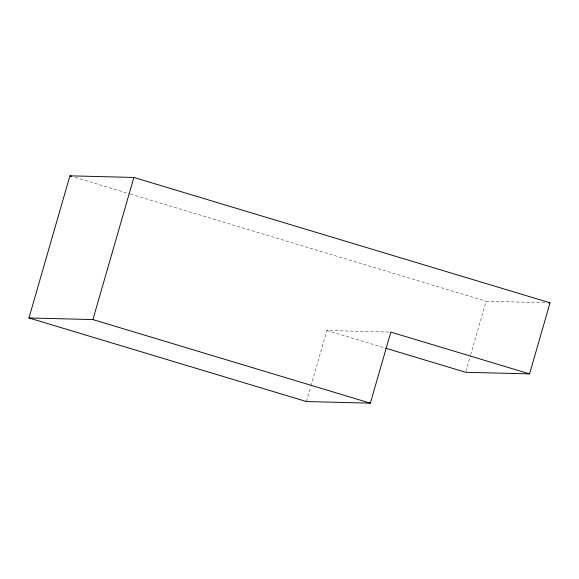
<?xml version="1.0" encoding="UTF-8"?>
<svg xmlns="http://www.w3.org/2000/svg" width="579" height="579" viewBox="0 0 579 579"><rect width="100%" height="100%" fill="white"/><g stroke="black" fill="none" stroke-linecap="round" stroke-linejoin="round"><path stroke-width="0.43" stroke-dasharray="2.9 2.17" d="M306.4 401.544L310.648 386.808M310.894 385.947L326.882 330.479L389.037 332.057M465.856 371.407L470.358 355.81M470.604 354.941L486.092 301.21L545.548 302.716M75.118 177.398L129.624 193.82M130.492 194.081L486.092 301.21M326.882 330.479L384.615 347.87"/><path stroke-width="0.87" d="M529.561 373.889L390.839 332.1L370.35 403.165L306.4 401.544L28.95 317.958L69.921 175.835L133.879 177.456L550.05 302.831L529.561 373.889L465.61 372.275L385.476 348.131M28.95 317.958L92.908 319.579L133.879 177.456M548.248 302.788L550.05 302.831M69.921 175.835L71.658 176.356M92.908 319.579L370.35 403.165"/></g></svg>
